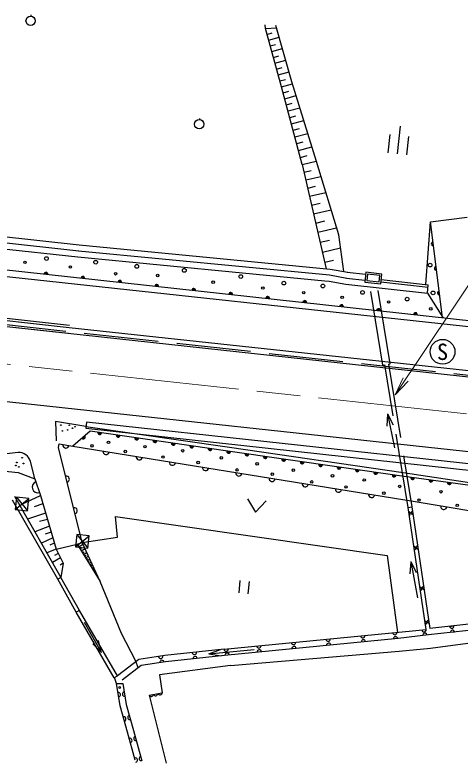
# Model space of a CAD drawing. Units: millimetres, scale not verified. Extents: x 40000 to 680000, y 20000 to 380000.
# Drawn here: x 224109 to 260028, y 245989 to 306320 of the extents above; entities that cross this region are included whole.
import ezdxf
from ezdxf.enums import TextEntityAlignment as Align

# ---------------------------------------------------------------- set-up
doc = ezdxf.new("R2010")
doc.units = ezdxf.units.MM
doc.header["$LTSCALE"] = 1000
doc.linetypes.add('CHAIN', pattern=[18.5, 12, -1.5, 3.5, -1.5])
doc.linetypes.add('DASHED', pattern=[7.5, 6, -1.5])
for name, color, linetype, lineweight in [('M-BGD', 7, 'Continuous', 25), ('M-BGD-EXST', 7, 'Continuous', 25), ('M-BMK', 2, 'CHAIN', 13), ('M-STR-HTXT', 7, 'Continuous', 13), ('M-STR-STRC', 7, 'Continuous', 25)]:
    doc.layers.add(name, color=color, linetype=linetype, lineweight=lineweight)
doc.styles.add('ＭＳ ゴシック', font='')
doc.styles.get('ＭＳ ゴシック').set_extended_font_data('MS Gothic')

# ---------------------------------------------------------------- blocks, each defined once
blk = doc.blocks.new('open_arrow')
at = {"color": 0, "linetype": 'Continuous', "lineweight": -2}
blk.add_lwpolyline([(7.5, 1.25), (0, 0), (7.5, -1.25)], dxfattribs=at)

msp = doc.modelspace()

# ---------------------------------------------------------------- linework, layer by layer
at = {"layer": 'M-BGD'}
for p, q in [((244319, 305218), (244295, 305517)), ((244319, 305218), (245210, 305289)), ((246463, 300924), (245161, 305459)), ((245622, 300528), (244319, 305218)), ((244447, 304757), (244871, 304875)), ((244575, 304295), (245427, 304532)), ((244704, 303830), (245133, 303949)), ((244834, 303365), (245694, 303604)), ((244964, 302896), (245396, 303016)), ((245094, 302427), (245963, 302668)), ((245226, 301954), (245662, 302075)), ((245357, 301481), (246234, 301725)), ((245489, 301005), (245930, 301127)), ((245622, 300528), (246509, 300775)), ((247296, 294261), (245622, 300528)), ((248431, 294493), (246463, 300924)), ((245750, 300048), (246204, 300169)), ((245878, 299567), (246803, 299814)), ((246011, 299071), (246482, 299197)), ((246144, 298575), (247104, 298831)), ((246281, 298062), (246770, 298192)), ((246418, 297549), (247415, 297815)), ((246559, 297019), (247067, 297154)), ((246701, 296489), (247736, 296765)), ((246847, 295941), (247375, 296082)), ((246994, 295393), (248068, 295680)), ((247145, 294827), (247692, 294973)), ((247296, 294261), (248423, 294521)), ((250236, 288597), (248431, 294493)), ((247296, 294261), (249237, 285858)), ((247440, 293639), (248025, 293774)), ((247583, 293018), (248797, 293298)), ((247736, 292357), (248366, 292502)), ((247889, 291696), (249195, 291997)), ((248051, 290992), (248729, 291149)), ((248214, 290289), (249619, 290613)), ((248387, 289540), (249116, 289708)), ((257267, 284587), (257636, 289628)), ((257636, 289628), (260612, 290001)), ((258602, 281909), (257636, 289628)), ((248559, 288791), (250070, 289140)), ((220678, 288729), (229303, 287786)), ((250657, 285624), (250236, 288597)), ((220783, 288235), (229251, 287309)), ((229291, 287787), (249555, 285827)), ((248744, 287994), (249486, 288165)), ((220893, 287720), (229196, 286812)), ((229244, 287310), (249488, 285352)), ((248928, 287197), (250387, 287534)), ((229196, 286812), (249105, 284886)), ((218156, 286339), (271256, 280533)), ((249116, 286383), (249810, 286544)), ((271201, 280035), (218050, 285784)), ((249555, 285827), (250980, 285564)), ((250909, 285574), (252387, 285413)), ((249105, 284886), (249471, 284846)), ((249471, 284846), (250802, 284600)), ((249488, 285352), (250893, 285092)), ((250857, 285097), (252353, 284934)), ((253645, 284792), (257449, 284376)), ((253666, 284981), (257463, 284566)), ((250802, 284600), (257412, 283877)), ((257412, 283877), (257463, 284566)), ((257412, 283877), (258635, 281913)), ((212557, 282863), (228480, 281123)), ((220375, 282198), (228503, 281310)), ((228480, 281123), (270821, 276556)), ((254172, 274158), (254116, 273160)), ((254172, 274158), (254623, 273266)), ((254172, 274158), (254748, 271408)), ((229882, 273489), (229827, 272992)), ((270005, 269101), (229882, 273489)), ((229827, 272992), (269951, 268604)), ((228786, 271553), (255570, 267214)), ((224371, 271041), (214587, 269971)), ((229531, 263779), (227617, 271432)), ((224073, 267514), (227824, 260955)), ((224116, 266427), (225216, 267316)), ((224221, 267421), (225110, 266321)), ((224666, 266871), (226171, 267571)), ((226171, 267571), (227422, 263242)), ((227564, 260806), (223916, 267183)), ((226365, 266899), (225656, 266651)), ((255570, 267214), (256093, 267124)), ((226582, 266148), (225129, 265667)), ((255836, 266596), (256133, 266642)), ((257297, 256755), (255836, 266598)), ((256133, 266642), (257588, 256839)), ((226729, 265642), (226090, 265476)), ((232218, 265864), (254145, 262736)), ((232381, 264207), (232218, 265864)), ((226886, 265097), (225715, 264642)), ((227030, 264600), (226538, 264435)), ((229004, 263434), (230104, 264323)), ((229110, 264429), (229999, 263329)), ((227160, 264149), (226240, 263725)), ((227287, 263708), (226918, 263563)), ((229124, 263636), (229531, 263779)), ((229531, 263779), (232381, 264207)), ((230987, 260632), (229531, 263779)), ((227422, 263242), (226692, 262934)), ((227422, 263242), (229124, 263636)), ((227422, 263242), (227999, 262107)), ((229124, 263636), (230987, 260632)), ((229252, 263429), (229595, 263641)), ((229357, 263260), (229518, 263360)), ((229461, 263092), (229762, 263279)), ((227777, 262544), (227129, 262169)), ((227597, 262898), (227302, 262740)), ((229552, 262945), (229694, 263032)), ((229644, 262797), (229909, 262962)), ((229724, 262668), (229849, 262746)), ((229804, 262539), (230038, 262684)), ((229874, 262426), (229984, 262494)), ((229944, 262313), (230150, 262441)), ((254145, 262736), (254982, 256529)), ((227999, 262107), (227752, 261948)), ((227999, 262107), (227824, 260955)), ((230014, 262200), (230110, 262260)), ((230084, 262088), (230262, 262198)), ((230148, 261984), (230231, 262035)), ((230213, 261880), (230366, 261975)), ((256053, 262249), (255974, 261252)), ((256053, 262249), (256483, 261346)), ((256053, 262249), (256598, 259301)), ((230277, 261777), (230347, 261820)), ((230341, 261673), (230469, 261752)), ((230406, 261570), (230463, 261605)), ((230470, 261466), (230572, 261529)), ((230534, 261362), (230579, 261390)), ((230598, 261259), (230675, 261306)), ((229057, 258153), (227563, 260807)), ((227824, 260955), (227564, 260806)), ((229318, 258300), (227824, 260955)), ((230663, 261155), (230695, 261175)), ((230727, 261052), (230778, 261084)), ((230791, 260948), (230811, 260960)), ((230855, 260844), (230882, 260861)), ((232717, 256444), (230987, 260632)), ((229318, 258300), (229058, 258150)), ((232378, 253009), (229318, 258300)), ((232119, 252859), (229058, 258150)), ((231105, 254900), (229709, 257324)), ((262040, 257325), (257588, 256839)), ((259190, 257011), (259538, 257049)), ((233872, 254215), (232717, 256444)), ((240982, 255168), (257297, 256755)), ((262094, 256828), (257493, 256326)), ((259591, 256543), (259243, 256505)), ((231105, 254900), (230847, 255866)), ((257493, 256326), (255030, 256032)), ((257631, 255244), (262233, 255866)), ((231105, 254900), (230399, 255608)), ((255113, 254999), (257631, 255244)), ((236199, 254650), (234105, 254336)), ((240982, 255168), (236199, 254650)), ((239765, 254789), (243421, 255152)), ((239765, 254789), (240701, 255142)), ((239765, 254789), (240752, 254627)), ((241495, 253850), (255113, 254999)), ((234105, 254336), (232378, 253009)), ((234063, 253668), (233872, 254215)), ((234307, 253861), (232759, 252671)), ((241495, 253850), (235766, 253090)), ((232133, 252895), (232378, 253009)), ((232297, 252406), (232133, 252895)), ((235766, 253090), (235999, 251664)), ((232297, 252406), (232805, 252400)), ((232604, 250605), (232297, 252406)), ((234927, 251467), (235999, 251664)), ((234927, 251467), (236316, 245989))]:
    msp.add_line(p, q, dxfattribs=at)
at = {"layer": 'M-BGD', "linetype": 'DASHED'}
for p, q in [((253802, 278089), (252692, 284860)), ((254394, 278186), (253314, 284776)), ((228419, 280627), (212150, 282405)), ((214796, 282300), (270777, 276159)), ((254246, 278162), (254394, 278186)), ((254246, 278162), (256132, 266644)), ((253802, 278089), (253950, 278113)), ((255836, 266596), (253950, 278113))]:
    msp.add_line(p, q, dxfattribs=at)
at = {"layer": 'M-BGD'}
for points in [[(253714, 285428), (252422, 285570), (252335, 284775), (253627, 284633)], [(253549, 285296), (252555, 285404), (252501, 284907), (253495, 284799)], [(224116, 266427), (225110, 266321), (225216, 267316), (224221, 267421)], [(229004, 263434), (229999, 263329), (230104, 264323), (229110, 264429)]]:
    msp.add_lwpolyline(points, close=True, dxfattribs=at)
for points in [[(229842, 273125), (227372, 273525), (227446, 271976)], [(297425, 264481), (295998, 264146), (294065, 264183), (289763, 264862), (284560, 264960), (276898, 266194), (265184, 267783), (255328, 269121), (241284, 271134), (230185, 272741), (228786, 271553)], [(229842, 273125), (241417, 271458), (255441, 269407), (265268, 267945), (276968, 266541), (284560, 265549), (289719, 265036), (294073, 264675), (295567, 264614)], [(227617, 271432), (227672, 271730), (228786, 271553)], [(225720, 268911), (225355, 270326), (225289, 270417)], [(222500, 269615), (224378, 269423), (225720, 268911), (226171, 267571)], [(256093, 267124), (271839, 264509), (280222, 263426), (289986, 262489)], [(255030, 256032), (241031, 254670), (236263, 254154), (234307, 253861)], [(232805, 252400), (233092, 250714), (233673, 248609), (234351, 246164)], [(233819, 246211), (233191, 248476), (232604, 250605)]]:
    msp.add_lwpolyline(points, dxfattribs=at)
for centre, radius in [((226648, 286675), 150), ((224915, 286375), 100), ((228580, 285988), 100), ((230623, 286380), 150), ((233942, 286045), 150), ((257611, 286144), 150), ((232232, 285448), 100), ((235627, 285310), 100), ((237776, 285722), 150), ((242330, 285219), 150), ((240108, 284771), 100), ((245808, 284698), 150), ((244112, 284294), 100), ((248957, 284460), 150), ((247410, 283920), 100), ((250515, 283547), 100), ((252162, 283942), 150), ((255758, 283406), 150), ((257848, 283904), 150), ((254263, 283173), 100), ((257665, 282620), 100), ((227814, 273246), 26.3), ((227936, 272768), 26.3), ((228358, 272856), 26.3), ((228490, 273228), 26.3), ((228757, 272987), 26.3), ((228957, 273112), 26.3), ((230330, 271571), 100), ((231657, 271857), 100), ((234602, 271504), 100), ((233010, 271116), 100), ((237648, 271172), 100), ((224688, 270611), 26.3), ((236055, 270667), 100), ((238890, 270225), 100), ((240760, 270605), 100), ((224182, 269987), 26.3), ((224261, 270231), 26.3), ((224423, 269868), 26.3), ((224798, 270147), 26.3), ((242029, 269630), 100), ((243651, 270121), 100), ((246569, 269609), 100), ((244878, 269284), 100), ((249736, 269153), 100), ((248059, 268662), 100), ((252295, 268821), 100), ((250830, 268252), 100), ((255157, 268295), 100), ((258490, 267867), 100), ((253882, 267754), 100), ((256721, 267201), 100), ((259801, 266776), 100), ((232560, 252087), 75)]:
    msp.add_circle(centre, radius, dxfattribs=at)
for centre, radius, start, end in [((257857, 287862), 150, 97.13198, 277.13198), ((257857, 287862), 75, 97.13198, 277.13198), ((258105, 285878), 150, 97.13198, 277.13198), ((226607, 285415), 150, 353.75904, 173.75904), ((226607, 285415), 75, 353.75904, 173.75904), ((258105, 285878), 75, 97.13198, 277.13198), ((229590, 285089), 150, 353.75904, 173.75904), ((229590, 285089), 75, 353.75904, 173.75904), ((232572, 284763), 150, 353.75904, 173.75904), ((232572, 284763), 75, 353.75904, 173.75904), ((235554, 284437), 150, 353.75904, 173.75904), ((235554, 284437), 75, 353.75904, 173.75904), ((238536, 284111), 150, 353.75904, 173.75904), ((238536, 284111), 75, 353.75904, 173.75904), ((241518, 283785), 150, 353.75904, 173.75904), ((241518, 283785), 75, 353.75904, 173.75904), ((244501, 283458), 150, 353.75904, 173.75904), ((258353, 283893), 150, 97.13198, 277.13198), ((258353, 283893), 75, 97.13198, 277.13198), ((244501, 283458), 75, 353.75904, 173.75904), ((247483, 283132), 150, 353.75904, 173.75904), ((247483, 283132), 75, 353.75904, 173.75904), ((250465, 282806), 150, 353.75904, 173.75904), ((250465, 282806), 75, 353.75904, 173.75904), ((253447, 282480), 150, 353.75904, 173.75904), ((253447, 282480), 75, 353.75904, 173.75904), ((256430, 282154), 150, 353.75904, 173.75904), ((256430, 282154), 75, 353.75904, 173.75904), ((229635, 272274), 150, 220.35865, 40.35865), ((229635, 272274), 75, 220.35865, 40.35865), ((230955, 272629), 150, 171.76082, 351.76082), ((230955, 272629), 75, 171.76082, 351.76082), ((232440, 272414), 150, 171.76082, 351.76082), ((232440, 272414), 75, 171.76082, 351.76082), ((233924, 272199), 150, 171.76082, 351.76082), ((233924, 272199), 75, 171.76082, 351.76082), ((228229, 271641), 250, 170.9456, 350.9456), ((235409, 271984), 150, 171.76082, 351.76082), ((235409, 271984), 75, 171.76082, 351.76082), ((236893, 271770), 150, 171.76082, 351.76082), ((236893, 271770), 75, 171.76082, 351.76082), ((238378, 271555), 150, 171.76082, 351.76082), ((238378, 271555), 75, 171.76082, 351.76082), ((224407, 270054), 987, 15.98396, 92.04423), ((231465, 271119), 250, 170.79902, 350.79902), ((239862, 271340), 150, 171.76082, 351.76082), ((239862, 271340), 75, 171.76082, 351.76082), ((241347, 271125), 150, 171.79644, 351.84448), ((241347, 271125), 75, 171.83206, 351.84448), ((242832, 270912), 150, 171.84448, 351.84448), ((242832, 270912), 75, 171.84448, 351.84448), ((234143, 270685), 250, 170.79902, 350.79902), ((236821, 270251), 250, 170.79902, 350.79902), ((244317, 270699), 150, 171.84448, 351.84448), ((244317, 270699), 75, 171.84448, 351.84448), ((245801, 270486), 150, 171.84448, 351.84448), ((245801, 270486), 75, 171.84448, 351.84448), ((247286, 270274), 150, 171.84448, 351.84448), ((247286, 270274), 75, 171.84448, 351.84448), ((239500, 269817), 250, 170.79902, 350.79902), ((248771, 270061), 150, 171.84448, 351.84448), ((248771, 270061), 75, 171.84448, 351.84448), ((250256, 269848), 150, 171.84448, 351.84448), ((250256, 269848), 75, 171.84448, 351.84448), ((228255, 268881), 250, 284.04153, 104.04153), ((242178, 269383), 250, 170.79902, 350.79902), ((251741, 269635), 150, 171.84448, 351.84448), ((251741, 269635), 75, 171.84448, 351.84448), ((253226, 269422), 150, 171.84448, 351.84448), ((253226, 269422), 75, 171.84448, 351.84448), ((254710, 269210), 150, 171.84448, 351.84448), ((254710, 269210), 75, 171.84448, 351.84448), ((225945, 268241), 450, 108.61852, 288.61852), ((244857, 268949), 250, 170.79902, 350.79902), ((247535, 268516), 250, 170.79902, 350.79902), ((256196, 269003), 150, 172.26851, 352.26851), ((256196, 269003), 75, 172.26851, 352.26851), ((257682, 268801), 150, 172.26851, 352.26851), ((257682, 268801), 75, 172.26851, 352.26851), ((259169, 268600), 150, 172.26851, 352.26851), ((259169, 268600), 75, 172.26851, 352.26851), ((250213, 268082), 250, 170.79902, 350.79902), ((252892, 267648), 250, 170.79902, 350.79902), ((258718, 266689), 250, 170.57026, 350.57026), ((228893, 266330), 250, 284.04153, 104.04153), ((255903, 266116), 125, 278.44379, 98.44379), ((256207, 266160), 125, 98.44379, 278.44379), ((256323, 263317), 125, 278.44379, 98.44379), ((256618, 263374), 125, 98.44379, 278.44379), ((256810, 260036), 125, 278.44379, 98.44379), ((257103, 260107), 125, 98.44379, 278.44379), ((257218, 257313), 125, 278.44379, 98.44379), ((257506, 257386), 125, 98.44379, 278.44379), ((259364, 257030), 175, 186.22932, 6.22932), ((254764, 256512), 175, 185.55642, 5.55642), ((257115, 256739), 175, 186.22932, 6.22932), ((257200, 256283), 175, 6.22932, 186.22932), ((259417, 256524), 175, 6.22932, 186.22932), ((249382, 255985), 175, 185.55642, 5.55642), ((252182, 256257), 175, 185.55642, 5.55642), ((252230, 255759), 175, 5.55642, 185.55642), ((254827, 256006), 175, 5.55642, 185.55642), ((241157, 255184), 175, 185.55642, 5.55642), ((243782, 255440), 175, 185.55642, 5.55642), ((246582, 255712), 175, 185.55642, 5.55642), ((246631, 255215), 175, 5.55642, 185.55642), ((249430, 255487), 175, 5.55642, 185.55642), ((235877, 254600), 175, 188.53101, 8.53101), ((238591, 254909), 175, 186.17474, 6.17474), ((241230, 254685), 175, 5.55642, 185.55642), ((243831, 254942), 175, 5.55642, 185.55642), ((235982, 254101), 175, 8.53101, 188.53101), ((238647, 254412), 175, 6.17508, 186.17508), ((232450, 251506), 175, 279.67318, 99.67318), ((232948, 251557), 175, 99.67318, 279.67318), ((235456, 251600), 185, 201.35441, 359.51688), ((235814, 251666), 185, 201.35441, 359.51688), ((235099, 251534), 185, 201.35441, 359.51688), ((233383, 249662), 175, 105.42854, 285.42854), ((232897, 249541), 175, 285.42854, 105.42854), ((233386, 247811), 175, 285.49143, 105.49143), ((233865, 247968), 175, 105.49143, 285.49143), ((233823, 246225), 175, 285.49143, 105.49143), ((234299, 246359), 175, 105.49143, 285.49143)]:
    msp.add_arc(centre, radius, start, end, dxfattribs=at)
at = {"layer": 'M-BGD-EXST'}
for p, q in [((225413, 306221), (225423, 306320)), ((239021, 297880), (239032, 297979)), ((254978, 295113), (255215, 297350)), ((254232, 295192), (254390, 296683)), ((255724, 295034), (255882, 296525)), ((242268, 260717), (242163, 259723)), ((243014, 260638), (242908, 259644))]:
    msp.add_line(p, q, dxfattribs=at)
msp.add_lwpolyline([(242882, 267301), (243523, 266228), (244374, 267143)], dxfattribs=at)
for centre, radius in [((225373, 305848), 375), ((238982, 297507), 375), ((258615, 279155), 1000)]:
    msp.add_circle(centre, radius, dxfattribs=at)
at = {"layer": 'M-BMK'}
msp.add_line((211824, 279422), (270440, 273077), dxfattribs=at)
at = {"layer": 'M-STR-HTXT'}
msp.add_lwpolyline([(254800, 275678), (269095, 297058), (288721, 297058)], dxfattribs=at)
at = {"layer": 'M-STR-STRC'}
for p, q in [((212150, 282404), (270766, 276059)), ((211501, 276439), (270117, 270094))]:
    msp.add_line(p, q, dxfattribs=at)

# ---------------------------------------------------------------- block references
at = {"layer": 'M-STR-HTXT', "xscale": 200, "yscale": 200, "rotation": 56.2}
msp.add_blockref('open_arrow', (254800, 275678), dxfattribs=at)

# ---------------------------------------------------------------- texts
at = {"layer": 'M-BGD-EXST', "style": 'ＭＳ ゴシック'}
msp.add_text('S', height=1320, dxfattribs=at).set_placement((258615, 279155), align=Align.MIDDLE_CENTER)

doc.saveas('drawing.dxf')
